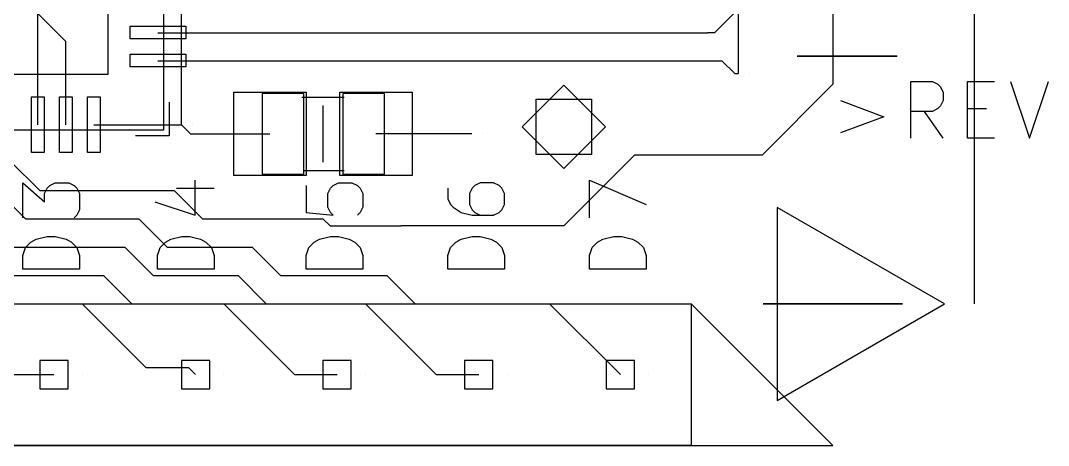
# Model space of a CAD drawing. Extents: x 2.2 to 42.7, y -26.5 to -3.7.
# Drawn here: x 24.3 to 42.73, y -26.54 to -18.92 of the extents above; entities that cross this region are included whole.
import ezdxf

# ---------------------------------------------------------------- set-up
doc = ezdxf.new("R2010")
doc.units = 0
doc.layers.get('0').update_dxf_attribs({"linetype": 'continuous'})

msp = doc.modelspace()

# ---------------------------------------------------------------- linework, layer by layer
at = {"color": 0}
for points in [[(41.405, -23.998), (41.405, -19.553), (41.405, -15.108), (41.405, -10.663), (41.405, -6.218)], [(38.865, -9.012), (38.865, -12.695), (38.865, -16.378), (38.865, -20.061)], [(37.168, -11.979), (37.168, -15.923), (37.168, -19.868)], [(26.86, -12.888), (26.86, -16.886), (26.86, -20.884)], [(27.181, -20.787), (27.181, -17.059), (27.181, -13.33)], [(38.484, -17.394), (36.741, -19.136)], [(25.11, -19.291), (24.61, -18.791)], [(24.61, -20.787), (24.61, -18.791)], [(26.761, -19.136), (31.688, -19.136), (36.614, -19.136)], [(36.741, -19.136), (36.614, -19.136)], [(25.11, -20.787), (25.11, -19.291)], [(26.761, -19.637), (30.133, -19.637), (33.504, -19.637), (36.876, -19.637)], [(36.876, -19.637), (37.107, -19.868)], [(40.017, -19.555), (38.224, -19.555), (40.017, -19.555)], [(37.107, -19.868), (37.168, -19.868)], [(37.366, -19.87), (37.366, -19.87)], [(37.366, -19.87), (37.366, -19.87)], [(37.366, -19.87), (37.366, -19.87)], [(37.366, -19.87), (37.366, -19.87)], [(34.04, -20.075), (33.291, -20.825)], [(34.04, -20.075), (33.291, -20.825)], [(34.79, -20.825), (34.04, -20.075)], [(34.79, -20.825), (34.04, -20.075)], [(38.865, -20.061), (37.595, -21.331)], [(40.264, -21.029), (40.264, -20.013), (40.65, -20.013), (40.747, -20.061), (40.795, -20.109), (40.843, -20.206), (40.843, -20.353), (40.795, -20.45), (40.747, -20.498), (40.65, -20.546), (40.264, -20.546)], [(41.763, -21.029), (41.28, -21.029), (41.28, -20.013), (41.763, -20.013)], [(42.052, -20.013), (42.393, -21.029), (42.73, -20.013)], [(29.38, -20.226), (28.628, -20.226)], [(28.628, -20.226), (28.628, -21.674)], [(29.38, -21.674), (29.38, -20.226)], [(30.825, -20.226), (30.076, -20.226)], [(30.076, -20.226), (30.076, -21.674)], [(30.825, -21.674), (30.825, -20.226)], [(26.962, -20.384), (26.962, -20.985)], [(29.34, -20.292), (30.102, -20.292)], [(29.721, -20.442), (29.721, -21.458)], [(39.004, -20.353), (39.779, -20.643), (39.004, -20.932)], [(40.843, -21.029), (40.505, -20.546)], [(41.28, -20.498), (41.618, -20.498)], [(25.611, -20.787), (27.181, -20.787)], [(27.181, -20.787), (27.343, -20.95)], [(27.379, -20.789), (27.379, -20.789)], [(27.379, -20.789), (27.379, -20.789)], [(27.379, -20.789), (27.379, -20.789)], [(27.379, -20.789), (27.379, -20.789)], [(33.291, -20.825), (34.04, -21.574)], [(33.291, -20.825), (34.04, -21.574)], [(34.04, -21.574), (34.79, -20.825)], [(34.04, -21.574), (34.79, -20.825)], [(26.86, -20.884), (22.863, -20.884), (18.865, -20.884)], [(26.962, -20.985), (26.36, -20.985)], [(27.343, -20.95), (28.768, -20.95)], [(32.388, -20.95), (30.671, -20.95)], [(32.586, -20.952), (32.586, -20.952)], [(32.586, -20.952), (32.586, -20.952)], [(32.586, -20.952), (32.586, -20.952)], [(32.586, -20.952), (32.586, -20.952)], [(35.309, -21.331), (34.039, -22.601)], [(37.595, -21.331), (35.309, -21.331)], [(24.112, -21.44), (24.641, -21.966)], [(23.612, -21.702), (24.387, -22.474)], [(28.628, -21.674), (29.38, -21.674)], [(29.365, -21.608), (30.102, -21.608)], [(30.076, -21.674), (30.825, -21.674)], [(24.338, -22.456), (24.338, -21.826), (24.727, -22.167), (24.727, -22.022), (24.775, -21.925), (24.823, -21.877), (24.92, -21.826), (25.161, -21.826), (25.258, -21.877), (25.306, -21.925), (25.354, -22.022), (25.354, -22.311), (25.306, -22.408), (25.258, -22.456)], [(26.703, -22.167), (27.429, -22.408), (27.429, -21.778)], [(27.092, -21.925), (27.767, -21.925)], [(29.418, -21.877), (29.418, -22.36), (29.903, -22.408), (29.855, -22.36), (29.807, -22.263), (29.807, -22.022), (29.855, -21.925), (29.903, -21.877), (30, -21.826), (30.241, -21.826), (30.338, -21.877), (30.386, -21.925), (30.434, -22.022), (30.434, -22.263), (30.386, -22.36), (30.338, -22.408)], [(31.958, -21.925), (31.958, -22.118), (32.007, -22.215), (32.055, -22.263), (32.2, -22.36), (32.395, -22.408), (32.781, -22.408), (32.878, -22.36), (32.926, -22.311), (32.974, -22.215), (32.974, -22.022), (32.926, -21.925), (32.878, -21.877), (32.781, -21.826), (32.54, -21.826), (32.443, -21.877), (32.395, -21.925), (32.347, -22.022), (32.347, -22.215), (32.395, -22.311), (32.443, -22.36), (32.54, -22.408)], [(34.498, -22.456), (34.498, -21.778), (35.514, -22.215)], [(24.641, -21.966), (27.054, -21.966)], [(27.054, -21.966), (27.562, -22.474)], [(40.865, -24), (37.867, -22.269), (37.867, -25.731), (40.865, -24)], [(24.387, -22.474), (26.419, -22.474)], [(26.419, -22.474), (26.927, -22.982)], [(27.562, -22.474), (29.721, -22.474)], [(29.721, -22.474), (29.848, -22.601)], [(29.848, -22.601), (31.118, -22.601)], [(34.039, -22.601), (31.118, -22.601)], [(31.316, -22.603), (31.316, -22.603)], [(31.316, -22.603), (31.316, -22.603)], [(31.316, -22.603), (31.316, -22.603)], [(31.316, -22.603), (31.316, -22.603)], [(24.133, -22.982), (26.165, -22.982)], [(26.165, -22.982), (26.673, -23.49)], [(26.927, -22.982), (28.451, -22.982)], [(28.451, -22.982), (28.959, -23.49)], [(23.879, -23.49), (25.784, -23.49)], [(25.784, -23.49), (26.292, -23.998)], [(26.673, -23.49), (28.197, -23.49)], [(28.197, -23.49), (28.705, -23.998)], [(28.959, -23.49), (30.864, -23.49)], [(30.864, -23.49), (31.372, -23.998)], [(10.925, -23.998), (15.158, -23.998), (19.391, -23.998), (23.625, -23.998), (27.858, -23.998), (32.091, -23.998), (36.325, -23.998)], [(23.625, -23.998), (25.403, -23.998)], [(25.403, -23.998), (26.546, -25.141)], [(26.292, -23.998), (27.943, -23.998)], [(27.943, -23.998), (29.213, -25.268)], [(28.705, -23.998), (30.483, -23.998)], [(30.483, -23.998), (31.753, -25.268)], [(31.372, -23.998), (33.785, -23.998)], [(33.785, -23.998), (35.055, -25.268)], [(36.324, -24.002), (38.866, -26.54)], [(36.325, -23.998), (36.325, -26.538)], [(40.116, -24), (37.617, -24), (40.116, -24)], [(40.116, -24), (37.617, -24), (40.116, -24)], [(39.865, -24), (37.868, -24), (39.865, -24)], [(39.865, -24), (37.868, -24), (39.865, -24)], [(39.865, -24), (37.868, -24), (39.865, -24)], [(39.865, -24), (37.868, -24), (39.865, -24)], [(25.149, -25.014), (24.641, -25.014)], [(24.641, -25.014), (24.641, -25.522)], [(25.149, -25.522), (25.149, -25.014)], [(27.689, -25.014), (27.181, -25.014)], [(27.181, -25.014), (27.181, -25.522)], [(27.689, -25.522), (27.689, -25.014)], [(30.229, -25.014), (29.721, -25.014)], [(29.721, -25.014), (29.721, -25.522)], [(30.229, -25.522), (30.229, -25.014)], [(32.769, -25.014), (32.261, -25.014)], [(32.261, -25.014), (32.261, -25.522)], [(32.769, -25.522), (32.769, -25.014)], [(35.309, -25.014), (34.801, -25.014)], [(34.801, -25.014), (34.801, -25.522)], [(35.309, -25.522), (35.309, -25.014)], [(26.546, -25.141), (27.308, -25.141)], [(27.308, -25.141), (27.435, -25.268)], [(24.133, -25.268), (24.895, -25.268)], [(25.404, -25.27), (25.404, -25.27)], [(25.404, -25.27), (25.404, -25.27)], [(27.944, -25.27), (27.944, -25.27)], [(27.944, -25.27), (27.944, -25.27)], [(29.213, -25.268), (29.975, -25.268)], [(30.484, -25.27), (30.484, -25.27)], [(30.484, -25.27), (30.484, -25.27)], [(31.753, -25.268), (32.515, -25.268)], [(33.024, -25.27), (33.024, -25.27)], [(33.024, -25.27), (33.024, -25.27)], [(35.564, -25.27), (35.564, -25.27)], [(35.564, -25.27), (35.564, -25.27)], [(24.641, -25.522), (25.149, -25.522)], [(27.181, -25.522), (27.689, -25.522)], [(29.721, -25.522), (30.229, -25.522)], [(32.261, -25.522), (32.769, -25.522)], [(34.801, -25.522), (35.309, -25.522)], [(5.845, -26.538), (10.562, -26.538), (15.279, -26.538), (19.996, -26.538), (24.713, -26.538), (29.43, -26.538), (34.147, -26.538), (38.865, -26.538)], [(36.325, -26.538), (32.091, -26.538), (27.858, -26.538), (23.625, -26.538), (19.391, -26.538), (15.158, -26.538), (10.925, -26.538)]]:
    msp.add_lwpolyline(points, dxfattribs=at)
for points in [[(19.863, -19.886), (19.863, -16.886), (19.863, -13.886), (22.863, -13.886), (25.862, -13.886), (25.862, -16.886), (25.862, -19.886), (22.863, -19.886)], [(26.264, -19.02), (27.262, -19.02), (27.262, -19.248), (26.264, -19.248)], [(26.264, -19.52), (27.262, -19.52), (27.262, -19.748), (26.264, -19.748)], [(28.123, -21.699), (28.123, -20.201), (29.421, -20.201), (29.421, -21.699)], [(30.023, -21.699), (30.023, -20.201), (31.321, -20.201), (31.321, -21.699)], [(24.724, -20.287), (24.724, -21.285), (24.496, -21.285), (24.496, -20.287)], [(25.225, -20.287), (25.225, -21.285), (24.996, -21.285), (24.996, -20.287)], [(25.725, -20.287), (25.725, -21.285), (25.497, -21.285), (25.497, -20.287)], [(33.541, -21.323), (33.541, -20.325), (34.539, -20.325), (34.539, -21.323)], [(25.354, -23.376), (24.338, -23.376), (24.338, -23.134), (24.387, -22.99), (24.483, -22.893), (24.58, -22.842), (24.775, -22.794), (24.92, -22.794), (25.113, -22.842), (25.209, -22.893), (25.306, -22.99), (25.354, -23.134)], [(27.767, -23.376), (26.751, -23.376), (26.751, -23.134), (26.8, -22.99), (26.896, -22.893), (26.993, -22.842), (27.188, -22.794), (27.333, -22.794), (27.526, -22.842), (27.622, -22.893), (27.719, -22.99), (27.767, -23.134)], [(30.434, -23.376), (29.418, -23.376), (29.418, -23.134), (29.467, -22.99), (29.563, -22.893), (29.66, -22.842), (29.855, -22.794), (30, -22.794), (30.193, -22.842), (30.29, -22.893), (30.386, -22.99), (30.434, -23.134)], [(32.974, -23.376), (31.958, -23.376), (31.958, -23.134), (32.007, -22.99), (32.103, -22.893), (32.2, -22.842), (32.395, -22.794), (32.54, -22.794), (32.733, -22.842), (32.83, -22.893), (32.926, -22.99), (32.974, -23.134)], [(35.514, -23.376), (34.498, -23.376), (34.498, -23.134), (34.547, -22.99), (34.643, -22.893), (34.74, -22.842), (34.935, -22.794), (35.08, -22.794), (35.273, -22.842), (35.37, -22.893), (35.466, -22.99), (35.514, -23.134)]]:
    msp.add_lwpolyline(points, close=True, dxfattribs=at)

doc.saveas('drawing.dxf')
